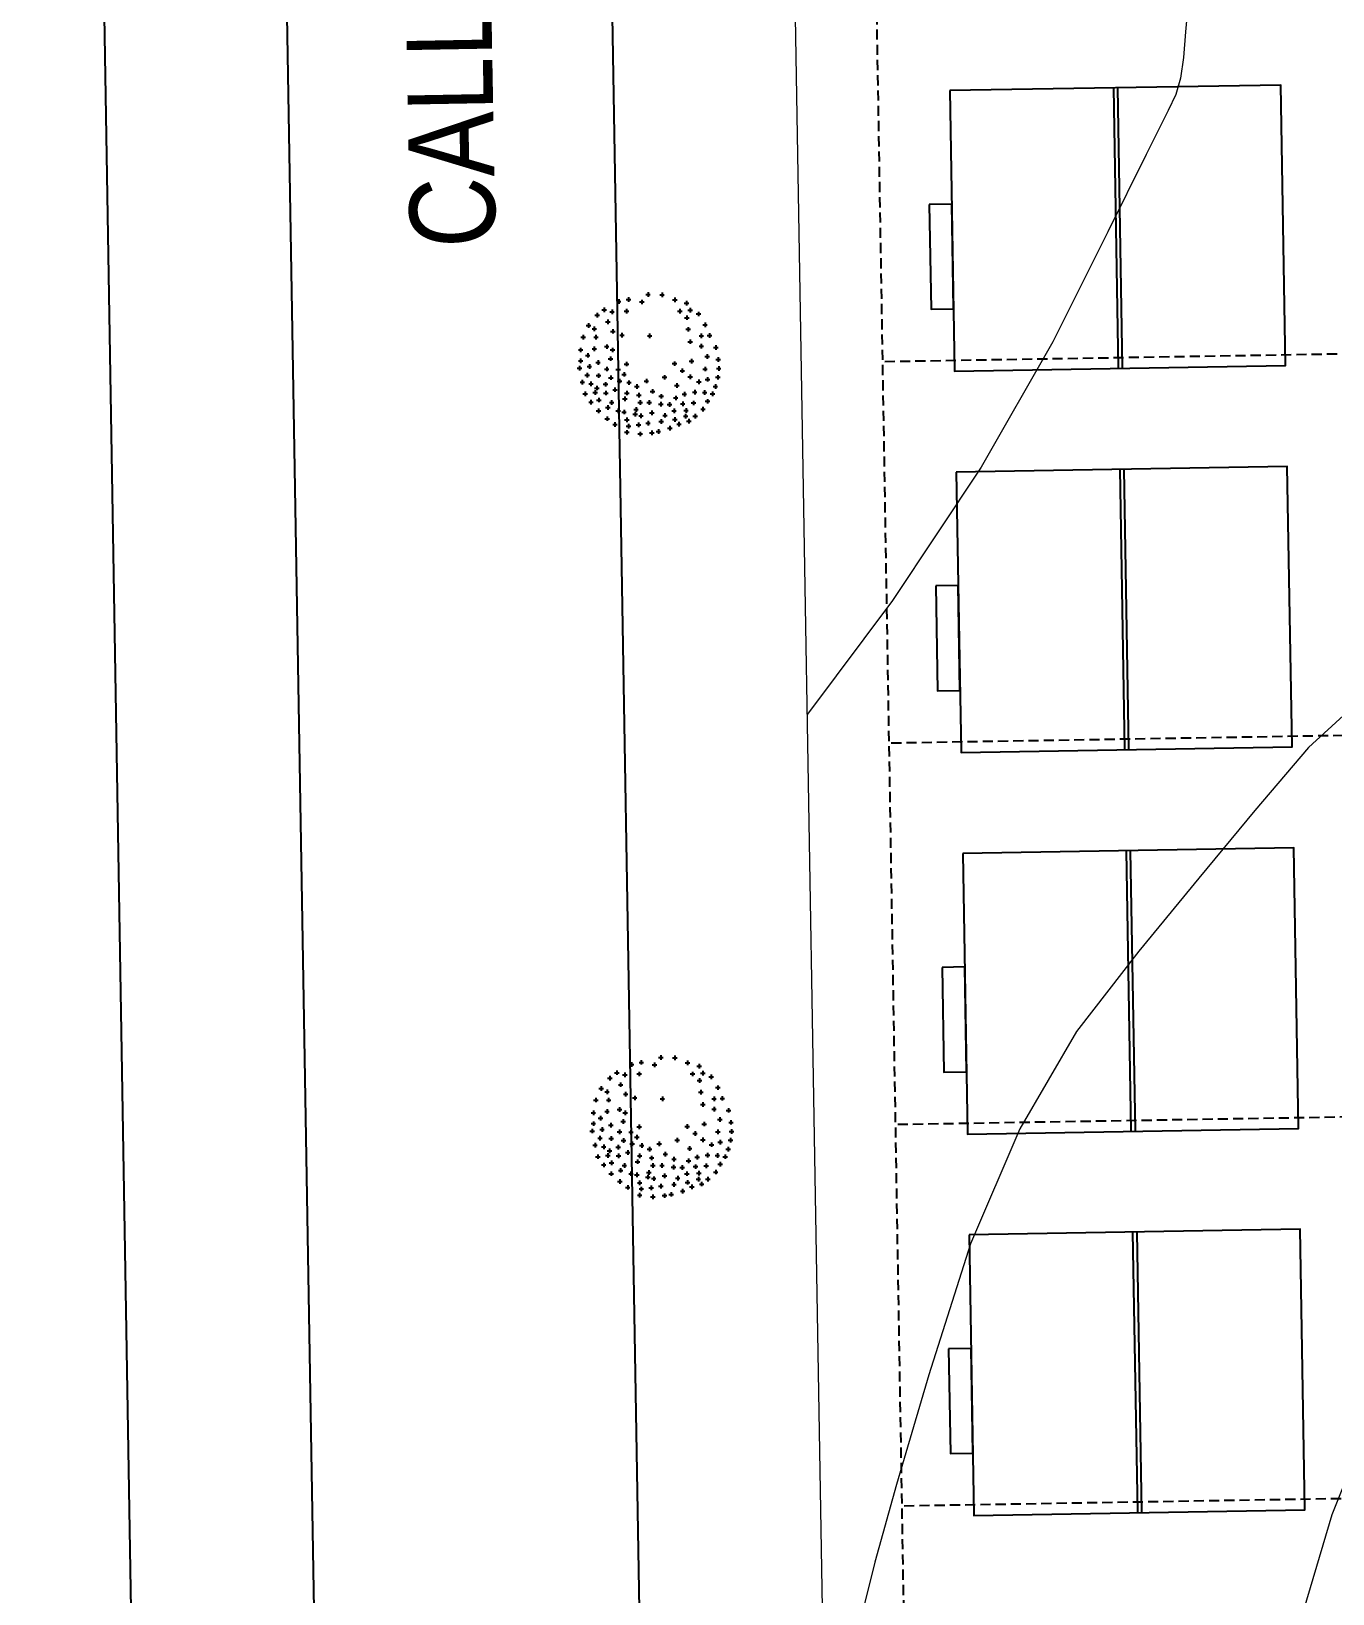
# Model space of a CAD drawing. Header units: inches. Extents: x 203 to 1065, y -1127 to 921.
# Drawn here: x 750.3 to 782.31, y 228.63 to 267.05 of the extents above; entities that cross this region are included whole.
import ezdxf

# ---------------------------------------------------------------- set-up
doc = ezdxf.new("R2010")
doc.units = ezdxf.units.IN
doc.header["$MEASUREMENT"] = 0
doc.linetypes.add('DASHED2', pattern=[0.375, 0.25, -0.125])
for name, color, linetype in [('calle', 3, 'Continuous'), ('Cumbreras', 140, 'Continuous'), ('CURVAS', 32, 'Continuous'), ('D2', 40, 'Continuous'), ('Vegetación', 102, 'Continuous')]:
    doc.layers.add(name, color=color, linetype=linetype)
doc.layers.add('Limite terrenos', color=2, linetype='DASHED2', transparency=0.4)
doc.styles.add('TECHNICLITE', font='techl___.ttf')

# ---------------------------------------------------------------- blocks, each defined once
blk = doc.blocks.new('RB13')
for p, q in [((-0.095, 0.4938), (-0.095, 0.4627)), ((0.0013, 0.4967), (0.0013, 0.4655)), ((-0.0794, 0.4783), (-0.1105, 0.4783)), ((0.0169, 0.4811), (-0.0143, 0.4811)), ((0.1343, 0.4627), (0.1343, 0.4315)), ((-0.1827, 0.4598), (-0.1827, 0.4287)), ((-0.1671, 0.4443), (-0.1983, 0.4443)), ((0.0437, 0.4457), (0.0437, 0.4145)), ((0.1499, 0.4471), (0.1187, 0.4471)), ((0.2022, 0.4485), (0.2022, 0.4173)), ((-0.2619, 0.4372), (-0.2619, 0.406)), ((0.0593, 0.4301), (0.0281, 0.4301)), ((0.2178, 0.4329), (0.1866, 0.4329)), ((-0.2463, 0.4216), (-0.2775, 0.4216)), ((-0.2874, 0.389), (-0.2874, 0.3578)), ((0.3013, 0.3918), (0.3013, 0.3607)), ((-0.2167, 0.3833), (-0.2167, 0.3522)), ((0.1484, 0.3833), (0.1484, 0.3522)), ((0.2475, 0.3777), (0.2475, 0.3465)), ((0.3168, 0.3762), (0.2857, 0.3762)), ((-0.2718, 0.3734), (-0.303, 0.3734)), ((-0.2011, 0.3677), (-0.2322, 0.3677)), ((0.164, 0.3677), (0.1328, 0.3677)), ((-0.344, 0.3635), (-0.344, 0.3323)), ((0.2631, 0.3621), (0.2319, 0.3621)), ((0.3494, 0.355), (0.3494, 0.3238)), ((-0.3284, 0.3479), (-0.3596, 0.3479)), ((-0.2648, 0.338), (-0.2648, 0.3068)), ((0.365, 0.3394), (0.3338, 0.3394)), ((-0.2492, 0.3224), (-0.2803, 0.3224)), ((0.2758, 0.3097), (0.2758, 0.2785)), ((-0.3893, 0.2898), (-0.3893, 0.2587)), ((0.2914, 0.2941), (0.2602, 0.2941)), ((0.4088, 0.2842), (0.4088, 0.253)), ((-0.3737, 0.2742), (-0.4049, 0.2742)), ((0.4244, 0.2686), (0.3932, 0.2686)), ((-0.2733, 0.2587), (-0.2733, 0.2275)), ((0.3692, 0.2615), (0.3692, 0.2303)), ((-0.2577, 0.2431), (-0.2888, 0.2431)), ((0.2418, 0.2445), (0.2418, 0.2133)), ((0.3848, 0.2459), (0.3536, 0.2459)), ((0.2574, 0.2289), (0.2262, 0.2289)), ((-0.4204, 0.2162), (-0.4204, 0.185)), ((0.1796, 0.219), (0.1796, 0.1878)), ((-0.3638, 0.2133), (-0.3638, 0.1822)), ((-0.0101, 0.2133), (-0.0101, 0.1822)), ((0.1951, 0.2034), (0.164, 0.2034)), ((0.3579, 0.2048), (0.3579, 0.1737)), ((0.4456, 0.2048), (0.4456, 0.1737)), ((-0.4048, 0.2006), (-0.436, 0.2006)), ((-0.3482, 0.1977), (-0.3794, 0.1977)), ((0.0055, 0.1977), (-0.0256, 0.1977)), ((0.3734, 0.1892), (0.3423, 0.1892)), ((0.4612, 0.1892), (0.43, 0.1892)), ((-0.2874, 0.1737), (-0.2874, 0.1425)), ((-0.2718, 0.1581), (-0.303, 0.1581)), ((-0.3638, 0.1425), (-0.3638, 0.1113)), ((0.2843, 0.1397), (0.2843, 0.1085)), ((-0.4629, 0.134), (-0.4629, 0.1028)), ((-0.4473, 0.1184), (-0.4785, 0.1184)), ((-0.3482, 0.1269), (-0.3794, 0.1269)), ((0.2999, 0.1241), (0.2687, 0.1241)), ((0.3692, 0.1255), (0.3692, 0.0943)), ((0.2447, 0.117), (0.2447, 0.0858)), ((0.3848, 0.1099), (0.3536, 0.1099)), ((0.4626, 0.117), (0.4626, 0.0858)), ((0.2602, 0.1014), (0.2291, 0.1014)), ((0.4782, 0.1014), (0.447, 0.1014)), ((0.4145, 0.0802), (0.4145, 0.049)), ((-0.4034, 0.0717), (-0.4034, 0.0405)), ((0.43, 0.0646), (0.3989, 0.0646)), ((-0.3879, 0.0561), (-0.419, 0.0561)), ((0.2588, 0.0575), (0.2588, 0.0263)), ((-0.4799, 0.0518), (-0.4799, 0.0207)), ((0.4626, 0.0433), (0.4626, 0.0122)), ((-0.4643, 0.0362), (-0.4954, 0.0362)), ((-0.2959, 0.0405), (-0.2959, 0.0093)), ((0.2744, 0.0419), (0.2432, 0.0419)), ((-0.2803, 0.0249), (-0.3115, 0.0249)), ((-0.1799, 0.0235), (-0.1799, -0.0077)), ((0.3437, 0.032), (0.3437, 0.0008)), ((0.4782, 0.0277), (0.447, 0.0277)), ((0.1484, 0.0207), (0.1484, -0.0105)), ((0.3593, 0.0164), (0.3281, 0.0164)), ((-0.1643, 0.0079), (-0.1954, 0.0079)), ((0.164, 0.0051), (0.1328, 0.0051)), ((0.4031, 0.0037), (0.4031, -0.0275)), ((-0.4827, -0.0105), (-0.4827, -0.0417)), ((0.4711, -0.0077), (0.4711, -0.0388)), ((-0.3893, -0.0133), (-0.3893, -0.0445)), ((0.205, -0.0162), (0.205, -0.0473)), ((0.2843, -0.0133), (0.2843, -0.0445)), ((0.4187, -0.0119), (0.3876, -0.0119)), ((-0.4671, -0.0261), (-0.4983, -0.0261)), ((-0.3737, -0.0289), (-0.4049, -0.0289)), ((-0.2336, -0.0247), (-0.2336, -0.0558)), ((0.2206, -0.0318), (0.1895, -0.0318)), ((0.2999, -0.0289), (0.2687, -0.0289)), ((0.4866, -0.0233), (0.4555, -0.0233)), ((-0.218, -0.0403), (-0.2492, -0.0403)), ((0.1654, -0.0502), (0.1654, -0.0813)), ((0.3409, -0.0587), (0.3409, -0.0898)), ((0.4173, -0.0558), (0.4173, -0.087)), ((-0.477, -0.07), (-0.477, -0.1012)), ((-0.2874, -0.0672), (-0.2874, -0.0983)), ((-0.1119, -0.07), (-0.1119, -0.1012)), ((0.181, -0.0658), (0.1498, -0.0658)), ((0.256, -0.0728), (0.256, -0.104)), ((0.3565, -0.0743), (0.3253, -0.0743)), ((0.4329, -0.0714), (0.4017, -0.0714)), ((-0.4063, -0.0842), (-0.4063, -0.1153)), ((-0.2718, -0.0828), (-0.303, -0.0828)), ((-0.4614, -0.0856), (-0.4926, -0.0856)), ((-0.0964, -0.0856), (-0.1275, -0.0856)), ((0.0126, -0.0955), (0.0126, -0.1267)), ((0.1965, -0.0955), (0.1965, -0.1267)), ((0.2716, -0.0884), (0.2404, -0.0884)), ((-0.3907, -0.0998), (-0.4219, -0.0998)), ((-0.3468, -0.1012), (-0.3468, -0.1323)), ((0.1315, -0.1068), (0.1315, -0.138)), ((0.4513, -0.104), (0.4513, -0.1352)), ((-0.3313, -0.1168), (-0.3624, -0.1168)), ((0.0282, -0.1111), (-0.003, -0.1111)), ((0.2121, -0.1111), (0.181, -0.1111)), ((0.3918, -0.1153), (0.3918, -0.1465)), ((-0.1968, -0.1267), (-0.1968, -0.1578)), ((0.147, -0.1224), (0.1159, -0.1224)), ((0.2928, -0.1182), (0.2928, -0.1493)), ((0.4668, -0.1196), (0.4357, -0.1196)), ((-0.46, -0.1323), (-0.46, -0.1635)), ((0.0777, -0.1323), (0.0777, -0.1635)), ((0.3084, -0.1338), (0.2772, -0.1338)), ((0.4074, -0.1309), (0.3762, -0.1309)), ((-0.4445, -0.1479), (-0.4756, -0.1479)), ((-0.1813, -0.1423), (-0.2124, -0.1423)), ((0.0933, -0.1479), (0.0621, -0.1479)), ((0.3522, -0.1437), (0.3522, -0.1748)), ((0.2277, -0.155), (0.2277, -0.1862)), ((0.3678, -0.1593), (0.3366, -0.1593)), ((-0.0299, -0.1663), (-0.0299, -0.1975)), ((0.2433, -0.1706), (0.2121, -0.1706)), ((-0.3865, -0.1748), (-0.3865, -0.206)), ((-0.3185, -0.172), (-0.3185, -0.2032)), ((0.1456, -0.1777), (0.1456, -0.2088)), ((0.2899, -0.1777), (0.2899, -0.2088)), ((0.3635, -0.1748), (0.3635, -0.206)), ((-0.4402, -0.1833), (-0.4402, -0.2145)), ((-0.3709, -0.1904), (-0.402, -0.1904)), ((-0.303, -0.1876), (-0.3341, -0.1876)), ((-0.2478, -0.1862), (-0.2478, -0.2173)), ((-0.0143, -0.1819), (-0.0454, -0.1819)), ((0.0635, -0.1918), (0.0635, -0.223)), ((0.3791, -0.1904), (0.3479, -0.1904)), ((0.4314, -0.1833), (0.4314, -0.2145)), ((-0.4246, -0.1989), (-0.4558, -0.1989)), ((-0.2322, -0.2018), (-0.2634, -0.2018)), ((-0.0893, -0.2003), (-0.0893, -0.2315)), ((0.1612, -0.1933), (0.13, -0.1933)), ((0.3055, -0.1933), (0.2744, -0.1933)), ((0.447, -0.1989), (0.4159, -0.1989)), ((-0.1883, -0.2117), (-0.1883, -0.2429)), ((0.0791, -0.2074), (0.0479, -0.2074)), ((-0.0737, -0.2159), (-0.1049, -0.2159)), ((0.1598, -0.2173), (0.1598, -0.2485)), ((-0.4063, -0.2344), (-0.4063, -0.2655)), ((-0.1728, -0.2273), (-0.2039, -0.2273)), ((0.1753, -0.2329), (0.1442, -0.2329)), ((0.338, -0.2258), (0.338, -0.257)), ((-0.31, -0.2457), (-0.31, -0.2769)), ((-0.0072, -0.2429), (-0.0072, -0.274)), ((0.055, -0.2429), (0.055, -0.274)), ((0.2503, -0.2429), (0.2503, -0.274)), ((0.3536, -0.2414), (0.3225, -0.2414)), ((0.3918, -0.24), (0.3918, -0.2712)), ((-0.3907, -0.2499), (-0.4219, -0.2499)), ((-0.2365, -0.2514), (-0.2365, -0.2825)), ((-0.0865, -0.2542), (-0.0865, -0.2854)), ((0.4074, -0.2556), (0.3762, -0.2556)), ((-0.2945, -0.2613), (-0.3256, -0.2613)), ((-0.2209, -0.2669), (-0.252, -0.2669)), ((-0.1459, -0.257), (-0.1459, -0.2882)), ((0.0084, -0.2584), (-0.0228, -0.2584)), ((0.0706, -0.2584), (0.0395, -0.2584)), ((0.2659, -0.2584), (0.2347, -0.2584)), ((-0.1303, -0.2726), (-0.1615, -0.2726)), ((-0.0709, -0.2698), (-0.102, -0.2698)), ((0.2758, -0.2769), (0.2758, -0.308)), ((-0.3751, -0.2882), (-0.3751, -0.3194)), ((-0.2591, -0.2967), (-0.2591, -0.3279)), ((-0.177, -0.2995), (-0.177, -0.3307)), ((0.0833, -0.291), (0.0833, -0.3222)), ((0.205, -0.2995), (0.205, -0.3307)), ((0.2914, -0.2924), (0.2602, -0.2924)), ((0.3409, -0.2995), (0.3409, -0.3307)), ((-0.3596, -0.3038), (-0.3907, -0.3038)), ((0.0989, -0.3066), (0.0678, -0.3066)), ((0.1654, -0.308), (0.1654, -0.3392)), ((-0.2435, -0.3123), (-0.2747, -0.3123)), ((-0.1614, -0.3151), (-0.1926, -0.3151)), ((-0.0242, -0.3137), (-0.0242, -0.3449)), ((0.2206, -0.3151), (0.1895, -0.3151)), ((0.3565, -0.3151), (0.3253, -0.3151)), ((-0.1148, -0.3307), (-0.1148, -0.3619)), ((-0.0086, -0.3293), (-0.0398, -0.3293)), ((0.089, -0.3222), (0.089, -0.3534)), ((0.181, -0.3236), (0.1498, -0.3236)), ((-0.3214, -0.3364), (-0.3214, -0.3675)), ((-0.2563, -0.3364), (-0.2563, -0.3675)), ((0.0494, -0.3335), (0.0494, -0.3647)), ((0.1046, -0.3378), (0.0734, -0.3378)), ((-0.3058, -0.3519), (-0.3369, -0.3519)), ((-0.2407, -0.3519), (-0.2719, -0.3519)), ((-0.0992, -0.3463), (-0.1304, -0.3463)), ((0.065, -0.3491), (0.0338, -0.3491)), ((-0.1827, -0.359), (-0.1827, -0.3902)), ((0.1456, -0.3619), (0.1456, -0.393)), ((0.2814, -0.3534), (0.2814, -0.3845)), ((-0.2789, -0.3704), (-0.2789, -0.4015)), ((-0.0893, -0.3732), (-0.0893, -0.4044)), ((0.297, -0.3689), (0.2659, -0.3689)), ((-0.1671, -0.3746), (-0.1983, -0.3746)), ((0.0013, -0.3845), (0.0013, -0.4157)), ((0.1612, -0.3774), (0.13, -0.3774)), ((-0.2633, -0.3859), (-0.2945, -0.3859)), ((-0.211, -0.3902), (-0.211, -0.4214)), ((-0.0737, -0.3888), (-0.1049, -0.3888)), ((0.2277, -0.393), (0.2277, -0.4242)), ((-0.1954, -0.4058), (-0.2266, -0.4058)), ((0.0169, -0.4001), (-0.0143, -0.4001)), ((0.0664, -0.3959), (0.0664, -0.427)), ((0.1343, -0.4044), (0.1343, -0.4355)), ((0.0819, -0.4114), (0.0508, -0.4114)), ((0.2433, -0.4086), (0.2121, -0.4086)), ((-0.1487, -0.4185), (-0.1487, -0.4497)), ((0.1499, -0.4199), (0.1187, -0.4199)), ((-0.1331, -0.4341), (-0.1643, -0.4341)), ((-0.0695, -0.4412), (-0.0695, -0.4724)), ((0.1456, -0.4469), (0.1456, -0.478)), ((-0.0539, -0.4568), (-0.0851, -0.4568)), ((-0.0242, -0.4497), (-0.0242, -0.4809)), ((0.055, -0.4582), (0.055, -0.4894)), ((-0.0086, -0.4653), (-0.0398, -0.4653)), ((0.1612, -0.4624), (0.13, -0.4624)), ((0.0706, -0.4738), (0.0395, -0.4738))]:
    blk.add_line(p, q)
blk = doc.blocks.new('52312494')
at = {"xscale": 10, "zscale": 10}
blk.add_blockref('RB13', (0.076, -0.047), dxfattribs=at)
blk = doc.blocks.new('ARBOL39')
at = {"xscale": 0.15, "yscale": 1.5, "zscale": 0.15}
blk.add_blockref('52312494', (0, 0), dxfattribs=at)
blk = doc.blocks.new('A$C662B019F')
at = {"layer": 'Cumbreras'}
for p, q in [((-6.898, 4.674), (0, 4.674)), ((-6.898, 4.574), (0, 4.574))]:
    blk.add_line(p, q, dxfattribs=at)
at = {"layer": 'D2'}
for points in [[(-6.898, 0.553), (0, 0.553), (0, 8.695), (-6.898, 8.695)], [(-4.107, 0), (-1.529, 0), (-1.529, 0.553), (-4.107, 0.553)]]:
    blk.add_lwpolyline(points, close=True, dxfattribs=at)

msp = doc.modelspace()

# ---------------------------------------------------------------- linework, layer by layer
at = {"color": 3, "lineweight": 0}
msp.add_line((770.138, 205.985), (767.301, 373.858), dxfattribs=at)
at = {"layer": 'calle'}
msp.add_line((753.809, 166.155), (750.299, 373.841), dxfattribs=at)
at = {"layer": 'calle', "color": 4}
msp.add_line((758.308, 166.231), (754.799, 373.841), dxfattribs=at)
at = {"layer": 'calle', "color": 1}
msp.add_line((765.68, 203.461), (762.8, 373.841), dxfattribs=at)
at = {"layer": 'CURVAS', "color": 41, "lineweight": 0}
for points in [[(778.797, 268.234), (778.686, 267.037), (778.641, 266.402), (778.565, 265.898), (778.451, 265.497), (778.262, 265.101), (777.721, 264.019), (776.778, 262.117), (775.429, 259.413), (773.667, 256.331), (771.486, 253.055), (769.39, 250.257)], [(781.45, 227.738), (782.301, 230.578), (783.244, 232.93), (784.283, 234.83), (785.459, 236.698), (786.783, 238.656), (788.25, 240.694), (789.601, 242.498), (790.706, 243.908), (791.565, 244.925), (792.207, 245.671), (792.658, 246.253), (792.918, 246.672), (793.529, 247.166), (795.385, 248.126), (798.499, 249.557), (802.346, 251.611), (805.417, 254.727), (807.618, 258.93), (808.975, 263.866), (809.625, 267.717)]]:
    msp.add_lwpolyline(points, dxfattribs=at)
at = {"layer": 'CURVAS', "lineweight": 0}
msp.add_lwpolyline([(783.535, 251.101), (781.718, 249.439), (780.396, 247.893), (779.019, 246.228), (777.545, 244.428), (776.008, 242.453), (774.616, 240.067), (773.404, 237.232), (772.375, 234.017), (771.585, 231.318), (771.051, 229.411), (770.766, 228.286)], dxfattribs=at)
at = {"layer": 'Limite terrenos'}
for p, q in [((772.104, 207.978), (769.817, 343.331)), ((798.54, 259.385), (771.248, 258.923)), ((798.698, 250.006), (771.406, 249.545)), ((798.857, 240.627), (771.565, 240.166)), ((799.015, 231.249), (771.723, 230.787))]:
    msp.add_line(p, q, dxfattribs=at)

# ---------------------------------------------------------------- block references
at = {"layer": 'D2', "rotation": 270.9682017528995}
for p in [(772.458, 258.685), (772.616, 249.306), (772.775, 239.927), (772.933, 230.549)]:
    msp.add_blockref('A$C662B019F', p, dxfattribs=at)
at = {"layer": 'Vegetación', "xscale": -2.39420562439072, "yscale": 2.39420562439072, "zscale": 2.39420562439072}
for p in [(765.501, 259.019), (765.814, 240.261)]:
    msp.add_blockref('ARBOL39', p, dxfattribs=at)

# ---------------------------------------------------------------- texts
at = {"style": 'TECHNICLITE'}
msp.add_text('CALLE   DR. MAUTONE', height=2.10263, rotation=91.0405, dxfattribs=at).set_placement((761.724, 261.745))

doc.saveas('drawing.dxf')
